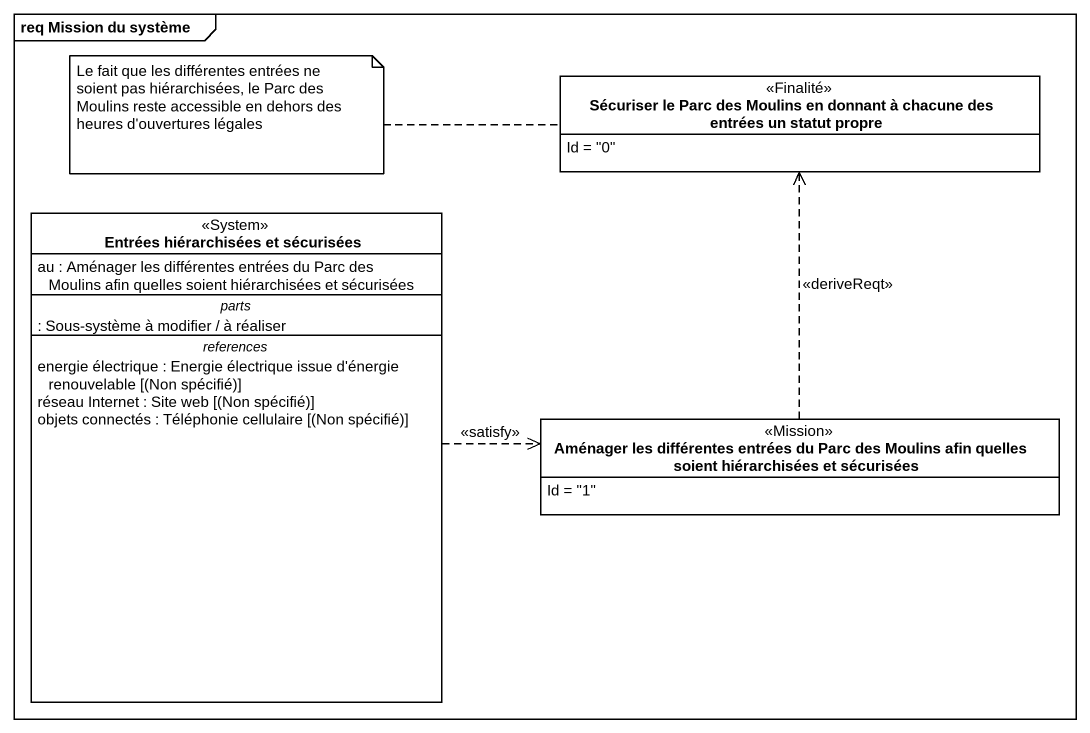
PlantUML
@startuml
mainframe req Mission du système
hide circle
hide empty members
class "Sécuriser le Parc des Moulins en donnant à chacune des entrées un statut propre" as Sécuriser_le_Parc_des <<Finalité>> {
  Id = "0"
}
class "Entrées hiérarchisées et sécurisées" as Entrées_hiérarchisées_et <<System>> {
  au : Aménager les différentes entrées du Parc des Moulins afin quelles soient hiérarchisées et sécurisées
  -- parts --
  : Sous-système à modifier / à réaliser
  -- references --
  {field} energie électrique : Energie électrique issue d'énergie renouvelable [(Non spécifié)]
  {field} réseau Internet : Site web [(Non spécifié)]
  {field} objets connectés : Téléphonie cellulaire [(Non spécifié)]
}
class "Aménager les différentes entrées du Parc des Moulins afin quelles soient hiérarchisées et sécurisées" as Aménager_les_différentes <<Mission>> {
  Id = "1"
}
Entrées_hiérarchisées_et .right.> Aménager_les_différentes : <<satisfy>>
Aménager_les_différentes .up.> Sécuriser_le_Parc_des : <<deriveReqt>>
note left of Sécuriser_le_Parc_des : Le fait que les différentes entrées ne soient pas hiérarchisées, le Parc des Moulins reste accessible en dehors des heures d'ouvertures légales
@enduml
